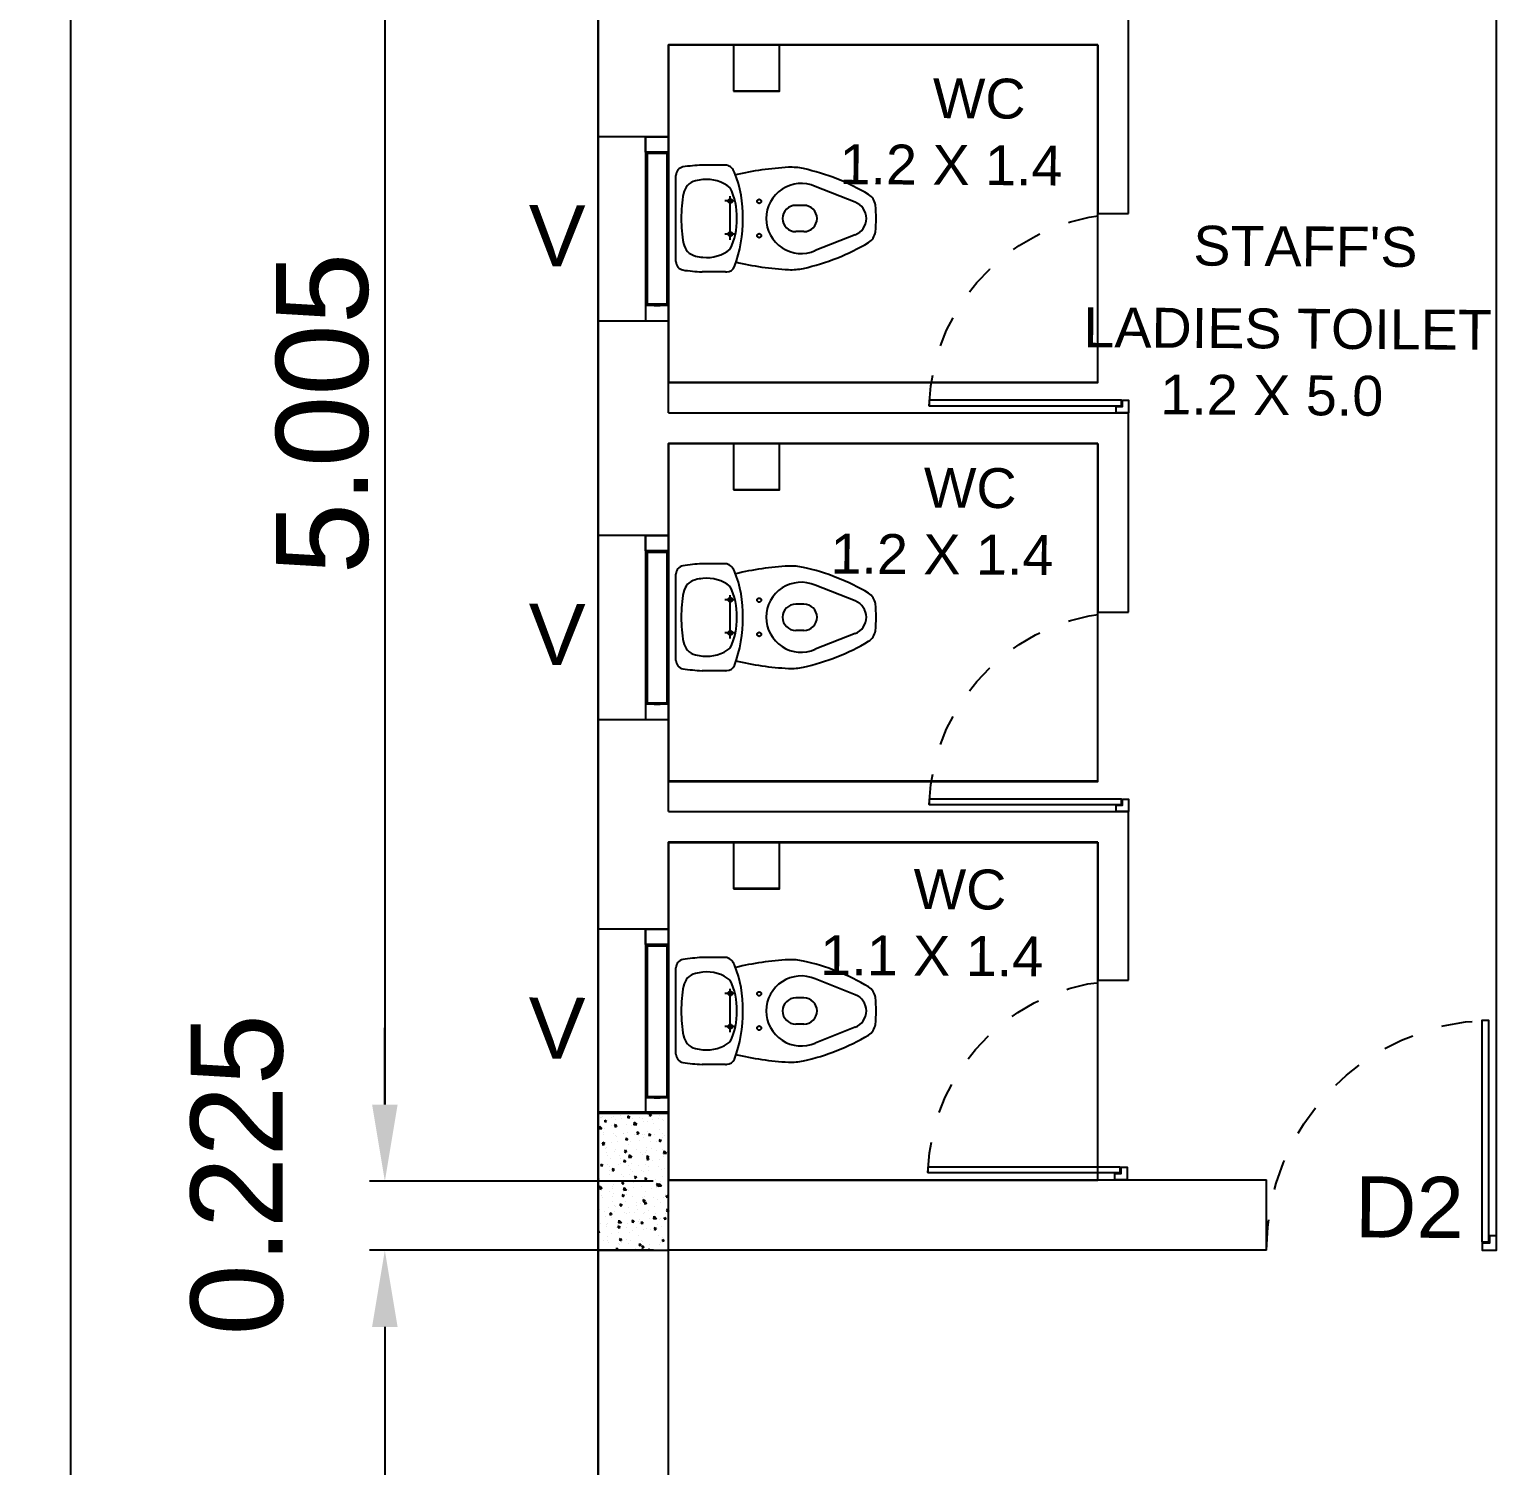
# Model space of a CAD drawing. Header units: metres. Extents: x 0 to 2048, y 111 to 219.
# Drawn here: x 1820.574 to 1825.359, y 171.172 to 175.855 of the extents above; entities that cross this region are included whole.
import ezdxf

# ---------------------------------------------------------------- set-up
doc = ezdxf.new("R2010")
doc.units = ezdxf.units.M
doc.header["$LTSCALE"] = 0.5
doc.header["$MEASUREMENT"] = 0
doc.header["$PDMODE"] = 3
doc.linetypes.add('CONTIN', pattern=[0])
doc.linetypes.add('HIDDEN2', pattern=[0.1875, 0.125, -0.0625])
for name, color, linetype in [('000000000000', 213, 'Continuous'), ('BLK_1_FLR_0_BLT_UP_AREA', 27, 'Continuous'), ('BLK_1_FLR_0_SP_WC', 233, 'Continuous'), ('BLK_1_FLR_0_WASH', 60, 'Continuous')]:
    doc.layers.add(name, color=color, linetype=linetype)
doc.layers.add('layout bou', color=1, linetype='Continuous', lineweight=60)
doc.layers.add('layout bou @ 1', color=1, linetype='Continuous', lineweight=60)
doc.styles.add('200LT_S', font='arial.ttf', dxfattribs={"height": 0.3})
doc.styles.add('PATTA & SITE', font='arial.ttf', dxfattribs={"height": 1.5})
doc.styles.get("Standard").update_dxf_attribs({"font": ''})
doc.styles.get('Standard').set_extended_font_data('Arial Black')
doc.dimstyles.new('Building Arrow', dxfattribs={"dimscale": 0, "dimtxt": 1, "dimasz": 1, "dimexe": 0.18, "dimexo": 0.0625, "dimgap": 0.09, "dimtad": 0, "dimdec": 1, "dimzin": 0, "dimdsep": 46, "dimtxsty": 'Standard', "dimcen": 0.09, "dimse1": 1, "dimse2": 1, "dimclrt": 7, "dimadec": 1, "dimazin": 0, "dimtfac": 1, "dimtdec": 1, "dimtofl": 0, "dimtmove": 0, "dimatfit": 3, "dimfxl": 0, "dimtolj": 1, "dimtzin": 0, "dimarcsym": 0})

# ---------------------------------------------------------------- blocks, each defined once
blk = doc.blocks.new('*D9')
at = {"layer": 'Defpoints', "color": 0, "lineweight": -3}
for p in [(1764.1257, 208.0316), (1764.1257, 208.0316), (1929.9765, 145.7045)]:
    blk.add_point(p, dxfattribs=at)
at = {"layer": 'layout bou', "color": 0, "lineweight": -2}
for p, q in [((1765.0618, 207.6799), (1845.0867, 177.6063)), ((1929.0405, 146.0562), (1849.0155, 176.1298))]:
    blk.add_line(p, q, dxfattribs=at)
at = {"layer": 'layout bou', "color": 0, "lineweight": -3}
for points in [[(1765.1204, 207.8359), (1765.0031, 207.5239), (1764.1257, 208.0316)], [(1929.0991, 146.2122), (1928.9818, 145.9002), (1929.9765, 145.7045)]]:
    blk.add_solid(points, dxfattribs=at)
at = {"layer": 'layout bou', "color": 7, "lineweight": 15, "insert": (1847.0511, 176.868), "char_height": 1, "attachment_point": 5, "rotation": 339.4036}
blk.add_mtext('\\A1;177.2', dxfattribs=at)

msp = doc.modelspace()

# ---------------------------------------------------------------- linework, layer by layer
at = {"color": 0, "lineweight": -3}
for p, q in [((1822.42887, 177.33467), (1822.42887, 162.08467)), ((1822.42887, 162.08467), (1822.42887, 177.33467)), ((1825.35887, 171.87467), (1825.35887, 177.10467)), ((1824.15887, 175.25467), (1824.15887, 175.90467)), ((1822.65887, 174.60467), (1822.65887, 175.80467)), ((1822.65887, 175.80467), (1824.05887, 175.80467)), ((1824.05887, 175.80467), (1824.05887, 175.25467)), ((1824.05887, 175.25467), (1824.15887, 175.25467)), ((1822.65887, 174.60467), (1824.15887, 174.60467)), ((1824.15887, 173.95468), (1824.15887, 174.60467)), ((1822.65887, 173.30467), (1822.65887, 174.50467)), ((1822.65887, 174.50467), (1824.05887, 174.50467)), ((1824.05887, 174.50467), (1824.05887, 173.95468)), ((1824.05887, 173.95468), (1824.15887, 173.95468)), ((1822.65887, 173.30467), (1824.15887, 173.30467)), ((1824.15887, 172.75463), (1824.15887, 173.30467)), ((1822.65887, 172.10467), (1822.65887, 173.20467)), ((1822.65887, 173.20467), (1824.05887, 173.20467)), ((1824.05887, 173.20467), (1824.05887, 172.75463)), ((1824.05887, 172.75463), (1824.15887, 172.75463)), ((1822.65887, 172.10467), (1824.60887, 172.10467)), ((1824.60887, 171.87467), (1824.60887, 172.10467)), ((1822.65887, 169.87467), (1822.65887, 171.87467)), ((1824.60887, 171.87467), (1822.65887, 171.87467))]:
    msp.add_line(p, q, dxfattribs=at)
at = {"color": 8, "lineweight": -3}
msp.add_line((1822.42887, 162.08467), (1822.42887, 177.33467), dxfattribs=at)
at = {"color": 7, "lineweight": -3}
for p, q in [((1820.70908, 162.33467), (1820.70908, 177.08467)), ((1821.73335, 176.85467), (1821.73335, 172.34967)), ((1821.73335, 172.34967), (1821.73335, 172.59967)), ((1821.73335, 171.62467), (1821.73335, 170.12467)), ((1821.73335, 171.62467), (1821.73335, 171.37467))]:
    msp.add_line(p, q, dxfattribs=at)
at = {"lineweight": -3}
for p, q in [((1822.65887, 175.50467), (1822.42887, 175.50467)), ((1822.84806, 175.41211, 0), (1822.76762, 175.41234, 0)), ((1822.65887, 175.0888, 0), (1822.65887, 175.38745, 0)), ((1822.68254, 175.09762, 0), (1822.68254, 175.37863, 0)), ((1823.26718, 175.29117, 0), (1823.1368, 175.34266, 0)), ((1822.87423, 175.29512, 0), (1822.84244, 175.29512, 0)), ((1822.85961, 175.169, 0), (1822.85961, 175.3105, 0)), ((1823.09981, 175.28096, 0), (1823.07321, 175.28096, 0)), ((1822.87423, 175.18724, 0), (1822.84244, 175.18724, 0)), ((1823.09981, 175.19529, 0), (1823.07321, 175.19529, 0)), ((1823.26718, 175.18508, 0), (1823.1368, 175.13359, 0)), ((1822.84391, 175.06391, 0), (1822.76762, 175.06391, 0)), ((1822.42887, 174.90467), (1822.65887, 174.90467)), ((1822.65887, 174.20467), (1822.42887, 174.20467)), ((1822.65887, 173.7888, 0), (1822.65887, 174.08745, 0)), ((1822.68254, 173.79762, 0), (1822.68254, 174.07863, 0)), ((1822.84806, 174.11211, 0), (1822.76762, 174.11234, 0)), ((1823.26718, 173.99117, 0), (1823.1368, 174.04266, 0)), ((1822.87423, 173.99512, 0), (1822.84244, 173.99512, 0)), ((1822.85961, 173.869, 0), (1822.85961, 174.0105, 0)), ((1823.09981, 173.98096, 0), (1823.07321, 173.98096, 0)), ((1822.87423, 173.88724, 0), (1822.84244, 173.88724, 0)), ((1823.09981, 173.89529, 0), (1823.07321, 173.89529, 0)), ((1823.26718, 173.88508, 0), (1823.1368, 173.83359, 0)), ((1822.84391, 173.76391, 0), (1822.76762, 173.76391, 0)), ((1822.42887, 173.60467), (1822.65887, 173.60467)), ((1822.65887, 172.92122), (1822.42887, 172.92122)), ((1822.84806, 172.82866, 0), (1822.76762, 172.82889, 0)), ((1822.65887, 172.50535, 0), (1822.65887, 172.804, 0)), ((1822.68254, 172.51417, 0), (1822.68254, 172.79518, 0)), ((1823.26718, 172.70772, 0), (1823.1368, 172.7592, 0)), ((1822.87423, 172.71167, 0), (1822.84244, 172.71167, 0)), ((1822.85961, 172.58555, 0), (1822.85961, 172.72704, 0)), ((1823.09981, 172.69751, 0), (1823.07321, 172.69751, 0)), ((1822.87423, 172.60379, 0), (1822.84244, 172.60379, 0)), ((1823.09981, 172.61184, 0), (1823.07321, 172.61184, 0)), ((1823.26718, 172.60163, 0), (1823.1368, 172.55014, 0)), ((1822.84391, 172.48046, 0), (1822.76762, 172.48046, 0)), ((1822.42887, 172.32122), (1822.65887, 172.32122)), ((1822.43616, 172.30892), (1822.43616, 172.30892)), ((1822.43626, 172.32174), (1822.43626, 172.32174)), ((1822.43988, 172.30765), (1822.43988, 172.30765)), ((1822.44429, 172.31057), (1822.44429, 172.31057)), ((1822.47317, 172.30643), (1822.47317, 172.30643)), ((1822.48044, 172.3093), (1822.48044, 172.3093)), ((1822.48709, 172.30184), (1822.48709, 172.30184)), ((1822.50312, 172.31275), (1822.50312, 172.31275)), ((1822.50646, 172.30522), (1822.50646, 172.30522)), ((1822.52606, 172.31261), (1822.52554, 172.30663)), ((1822.52554, 172.30664), (1822.5318, 172.3078)), ((1822.52606, 172.31261), (1822.53181, 172.30779)), ((1822.53975, 172.304), (1822.53975, 172.304)), ((1822.55101, 172.31984), (1822.55101, 172.31984)), ((1822.56279, 172.30862), (1822.56279, 172.30862)), ((1822.57304, 172.30278), (1822.57304, 172.30278)), ((1822.59128, 172.31586), (1822.59128, 172.31586)), ((1822.59862, 172.31978), (1822.59526, 172.3148)), ((1822.59526, 172.31481), (1822.6013, 172.31278)), ((1822.59862, 172.31978), (1822.6013, 172.31278)), ((1822.60075, 172.32051), (1822.60702, 172.32167)), ((1822.60112, 172.32467), (1822.60076, 172.32051)), ((1822.60344, 172.32467), (1822.60703, 172.32167)), ((1822.60633, 172.30157), (1822.60633, 172.30157)), ((1822.6249, 172.3051), (1822.6249, 172.3051)), ((1822.62975, 172.31246), (1822.62975, 172.31246)), ((1822.63962, 172.30035), (1822.63962, 172.30035)), ((1822.43251, 172.27926), (1822.43113, 172.27037)), ((1822.43113, 172.27037), (1822.44063, 172.27148)), ((1822.43284, 172.27895), (1822.44096, 172.27116)), ((1822.43401, 172.26835), (1822.43401, 172.26835)), ((1822.44629, 172.25714), (1822.44629, 172.25714)), ((1822.44928, 172.2727), (1822.44928, 172.2727)), ((1822.45084, 172.29874), (1822.45032, 172.29276)), ((1822.45032, 172.29276), (1822.45658, 172.29392)), ((1822.45084, 172.29874), (1822.45659, 172.29392)), ((1822.47366, 172.28076), (1822.47366, 172.28076)), ((1822.47958, 172.25592), (1822.47958, 172.25592)), ((1822.48117, 172.28879), (1822.48117, 172.28879)), ((1822.48584, 172.28442), (1822.48248, 172.27944)), ((1822.48248, 172.27945), (1822.48853, 172.27742)), ((1822.48373, 172.28427), (1822.48373, 172.28427)), ((1822.48584, 172.28442), (1822.48853, 172.27742)), ((1822.51287, 172.25471), (1822.51287, 172.25471)), ((1822.51313, 172.25443), (1822.51313, 172.25443)), ((1822.51988, 172.28299), (1822.51988, 172.28299)), ((1822.52317, 172.25796), (1822.52317, 172.25796)), ((1822.53819, 172.28237), (1822.53819, 172.28237)), ((1822.54647, 172.29252), (1822.54509, 172.28363)), ((1822.5451, 172.28363), (1822.5546, 172.28474)), ((1822.54615, 172.25349), (1822.54615, 172.25349)), ((1822.5468, 172.29221), (1822.55492, 172.28442)), ((1822.55835, 172.26009), (1822.555, 172.25511)), ((1822.555, 172.25512), (1822.56104, 172.25309)), ((1822.55835, 172.26009), (1822.56104, 172.25309)), ((1822.55932, 172.25669), (1822.55932, 172.25669)), ((1822.57785, 172.29477), (1822.57785, 172.29477)), ((1822.57944, 172.25227), (1822.57944, 172.25227)), ((1822.58902, 172.26247), (1822.58902, 172.26247)), ((1822.59045, 172.29353), (1822.59045, 172.29353)), ((1822.59501, 172.25476), (1822.59448, 172.24878)), ((1822.59501, 172.25476), (1822.60075, 172.24994)), ((1822.6078, 172.28849), (1822.6078, 172.28849)), ((1822.62989, 172.26723), (1822.62989, 172.26723)), ((1822.63976, 172.25414), (1822.63976, 172.25414)), ((1822.64238, 172.29638), (1822.64238, 172.29638)), ((1822.43175, 172.21497), (1822.43175, 172.21497)), ((1822.44558, 172.22473), (1822.44222, 172.21975)), ((1822.44222, 172.21976), (1822.44827, 172.21773)), ((1822.44457, 172.22701), (1822.44404, 172.22103)), ((1822.44404, 172.22104), (1822.45031, 172.22219)), ((1822.44457, 172.22701), (1822.45031, 172.22219)), ((1822.44558, 172.22473), (1822.44826, 172.21773)), ((1822.44617, 172.2506), (1822.44617, 172.2506)), ((1822.45378, 172.2052), (1822.45378, 172.2052)), ((1822.45759, 172.20954), (1822.45759, 172.20954)), ((1822.4714, 172.22737), (1822.4714, 172.22737)), ((1822.48484, 172.24846), (1822.48484, 172.24846)), ((1822.48707, 172.20398), (1822.48707, 172.20398)), ((1822.48872, 172.24639), (1822.48872, 172.24639)), ((1822.49118, 172.23047), (1822.49118, 172.23047)), ((1822.51979, 172.24089), (1822.51926, 172.23491)), ((1822.51926, 172.23491), (1822.52553, 172.23607)), ((1822.51979, 172.24089), (1822.52553, 172.23606)), ((1822.52816, 172.22009), (1822.52816, 172.22009)), ((1822.53594, 172.22899), (1822.53594, 172.22899)), ((1822.56262, 172.23165), (1822.56262, 172.23165)), ((1822.5728, 172.2503), (1822.5728, 172.2503)), ((1822.57559, 172.24139), (1822.57559, 172.24139)), ((1822.58677, 172.20909), (1822.58677, 172.20909)), ((1822.59448, 172.24879), (1822.60075, 172.24994)), ((1822.59876, 172.23038), (1822.59876, 172.23038)), ((1822.60206, 172.20534), (1822.60206, 172.20534)), ((1822.61273, 172.25106), (1822.61273, 172.25106)), ((1822.61781, 172.23018), (1822.61781, 172.23018)), ((1822.63087, 172.23576), (1822.62751, 172.23078)), ((1822.62751, 172.23079), (1822.63356, 172.22876)), ((1822.63087, 172.23576), (1822.63356, 172.22875)), ((1822.6382, 172.20407), (1822.6382, 172.20407)), ((1822.64012, 172.243), (1822.64012, 172.243)), ((1822.64602, 172.24984), (1822.64602, 172.24984)), ((1822.42949, 172.16159), (1822.42949, 172.16159)), ((1822.45618, 172.19228), (1822.45618, 172.19228)), ((1822.46089, 172.18451), (1822.46089, 172.18451)), ((1822.46915, 172.17399), (1822.46915, 172.17399)), ((1822.48258, 172.19508), (1822.48258, 172.19508)), ((1822.49703, 172.18324), (1822.49703, 172.18324)), ((1822.50033, 172.1582), (1822.50033, 172.1582)), ((1822.50119, 172.17215), (1822.50119, 172.17215)), ((1822.51351, 172.16916), (1822.51299, 172.16318)), ((1822.51299, 172.16319), (1822.51925, 172.16434)), ((1822.51351, 172.16916), (1822.51926, 172.16434)), ((1822.51809, 172.2004), (1822.51474, 172.19542)), ((1822.51474, 172.19543), (1822.52078, 172.1934)), ((1822.51809, 172.2004), (1822.52078, 172.19339)), ((1822.52036, 172.20277), (1822.52036, 172.20277)), ((1822.52314, 172.19611), (1822.52314, 172.19611)), ((1822.52992, 172.1858), (1822.52854, 172.1769)), ((1822.52855, 172.17691), (1822.53804, 172.17801)), ((1822.53025, 172.18548), (1822.53837, 172.17769)), ((1822.53368, 172.1756), (1822.53368, 172.1756)), ((1822.53647, 172.15693), (1822.53647, 172.15693)), ((1822.55365, 172.20155), (1822.55365, 172.20155)), ((1822.5676, 172.19378), (1822.5676, 172.19378)), ((1822.57333, 172.18801), (1822.57333, 172.18801)), ((1822.58281, 172.19198), (1822.58281, 172.19198)), ((1822.58451, 172.15571), (1822.58451, 172.15571)), ((1822.58694, 172.20034), (1822.58694, 172.20034)), ((1822.59061, 172.17607), (1822.58725, 172.17109)), ((1822.58725, 172.1711), (1822.5933, 172.16907)), ((1822.5882, 172.17706), (1822.59447, 172.17822)), ((1822.58873, 172.18303), (1822.58821, 172.17706)), ((1822.58873, 172.18303), (1822.59448, 172.17821)), ((1822.59061, 172.17607), (1822.59329, 172.16906)), ((1822.60704, 172.16747), (1822.60704, 172.16747)), ((1822.62023, 172.19912), (1822.62023, 172.19912)), ((1822.62782, 172.17186), (1822.62782, 172.17186)), ((1822.63787, 172.18962), (1822.63787, 172.18962)), ((1822.6415, 172.17904), (1822.6415, 172.17904)), ((1822.64388, 172.19905), (1822.6425, 172.19016)), ((1822.64251, 172.19016), (1822.65201, 172.19127)), ((1822.64421, 172.19874), (1822.65233, 172.19095)), ((1822.64977, 172.19582), (1822.64977, 172.19582)), ((1822.65352, 172.1979), (1822.65352, 172.1979)), ((1822.43475, 172.10979), (1822.43475, 172.10979)), ((1822.43829, 172.15528), (1822.43777, 172.14931)), ((1822.43777, 172.14931), (1822.44403, 172.15047)), ((1822.43829, 172.15528), (1822.44404, 172.15046)), ((1822.46083, 172.15386), (1822.46083, 172.15386)), ((1822.46587, 172.14664), (1822.46587, 172.14664)), ((1822.46619, 172.13396), (1822.46619, 172.13396)), ((1822.46689, 172.12061), (1822.46689, 172.12061)), ((1822.47783, 172.14071), (1822.47447, 172.13573)), ((1822.47448, 172.13574), (1822.48052, 172.13371)), ((1822.47783, 172.14071), (1822.48052, 172.1337)), ((1822.48033, 172.14169), (1822.48033, 172.14169)), ((1822.49411, 172.15264), (1822.49411, 172.15264)), ((1822.50532, 172.12033), (1822.50532, 172.12033)), ((1822.5112, 172.11383), (1822.5112, 172.11383)), ((1822.5274, 172.15142), (1822.5274, 172.15142)), ((1822.53143, 172.12222), (1822.53143, 172.12222)), ((1822.53316, 172.13779), (1822.53316, 172.13779)), ((1822.53977, 172.1319), (1822.53977, 172.1319)), ((1822.55034, 172.11637), (1822.54699, 172.1114)), ((1822.54699, 172.1114), (1822.55303, 172.10938)), ((1822.55034, 172.11637), (1822.55303, 172.10937)), ((1822.56069, 172.15021), (1822.56069, 172.15021)), ((1822.57108, 172.13462), (1822.57108, 172.13462)), ((1822.57592, 172.13062), (1822.57592, 172.13062)), ((1822.58246, 172.11131), (1822.58193, 172.10533)), ((1822.58246, 172.11131), (1822.5882, 172.10649)), ((1822.59282, 172.13367), (1822.59282, 172.13367)), ((1822.59398, 172.14899), (1822.59398, 172.14899)), ((1822.62727, 172.14778), (1822.62727, 172.14778)), ((1822.63561, 172.13624), (1822.63561, 172.13624)), ((1822.63783, 172.11354), (1822.63783, 172.11354)), ((1822.64648, 172.14116), (1822.64648, 172.14116)), ((1822.65767, 172.12518), (1822.65715, 172.11921)), ((1822.65715, 172.11921), (1822.65887, 172.11953)), ((1822.65767, 172.12518), (1822.65887, 172.12418)), ((1822.43202, 172.08356), (1822.43149, 172.07758)), ((1822.43149, 172.07759), (1822.43776, 172.07874)), ((1822.43202, 172.08356), (1822.43776, 172.07874)), ((1822.43394, 172.10456), (1822.43394, 172.10456)), ((1822.43757, 172.08102), (1822.43421, 172.07604)), ((1822.43421, 172.07605), (1822.44026, 172.07402)), ((1822.43757, 172.08102), (1822.44026, 172.07401)), ((1822.43804, 172.08475), (1822.43804, 172.08475)), ((1822.46464, 172.06723), (1822.46464, 172.06723)), ((1822.46723, 172.10335), (1822.46723, 172.10335)), ((1822.47419, 172.08348), (1822.47419, 172.08348)), ((1822.4762, 172.07564), (1822.4762, 172.07564)), ((1822.47807, 172.08831), (1822.47807, 172.08831)), ((1822.50052, 172.10213), (1822.50052, 172.10213)), ((1822.50724, 172.09743), (1822.50671, 172.09146)), ((1822.50671, 172.09146), (1822.51298, 172.09262)), ((1822.50724, 172.09743), (1822.51298, 172.09261)), ((1822.51337, 172.07907), (1822.51199, 172.07018)), ((1822.51199, 172.07018), (1822.52149, 172.07129)), ((1822.5137, 172.07876), (1822.52182, 172.07097)), ((1822.52917, 172.06884), (1822.52917, 172.06884)), ((1822.53381, 172.10091), (1822.53381, 172.10091)), ((1822.54317, 172.07948), (1822.54317, 172.07948)), ((1822.54476, 172.09402), (1822.54476, 172.09402)), ((1822.5671, 172.0997), (1822.5671, 172.0997)), ((1822.56882, 172.08124), (1822.56882, 172.08124)), ((1822.57921, 172.10559), (1822.57921, 172.10559)), ((1822.58193, 172.10534), (1822.5882, 172.10649)), ((1822.58226, 172.10233), (1822.58226, 172.10233)), ((1822.5842, 172.06772), (1822.5842, 172.06772)), ((1822.60038, 172.09848), (1822.60038, 172.09848)), ((1822.60283, 172.07535), (1822.60283, 172.07535)), ((1822.61536, 172.10432), (1822.61536, 172.10432)), ((1822.61865, 172.07928), (1822.61865, 172.07928)), ((1822.62286, 172.09204), (1822.6195, 172.08707)), ((1822.61951, 172.08707), (1822.62555, 172.08505)), ((1822.62286, 172.09204), (1822.62555, 172.08504)), ((1822.62733, 172.09233), (1822.62595, 172.08344)), ((1822.62596, 172.08344), (1822.63546, 172.08455)), ((1822.62766, 172.09202), (1822.63578, 172.08423)), ((1822.63336, 172.08285), (1822.63336, 172.08285)), ((1822.63367, 172.09727), (1822.63367, 172.09727)), ((1822.6548, 172.07801), (1822.6548, 172.07801)), ((1822.44144, 172.05262), (1822.44144, 172.05262)), ((1822.44303, 172.04688), (1822.44303, 172.04688)), ((1822.46238, 172.01385), (1822.46238, 172.01385)), ((1822.47472, 172.05141), (1822.47472, 172.05141)), ((1822.47581, 172.03493), (1822.47581, 172.03493)), ((1822.47748, 172.05845), (1822.47748, 172.05845)), ((1822.48247, 172.02057), (1822.48247, 172.02057)), ((1822.48621, 172.01732), (1822.48621, 172.01732)), ((1822.50043, 172.01973), (1822.5067, 172.02089)), ((1822.50096, 172.02571), (1822.50044, 172.01973)), ((1822.50096, 172.02571), (1822.50671, 172.02089)), ((1822.51008, 172.05668), (1822.50673, 172.05171)), ((1822.50673, 172.05171), (1822.51277, 172.04969)), ((1822.50801, 172.05019), (1822.50801, 172.05019)), ((1822.51008, 172.05668), (1822.51277, 172.04968)), ((1822.51363, 172.05717), (1822.51363, 172.05717)), ((1822.51693, 172.03214), (1822.51693, 172.03214)), ((1822.52121, 172.05551), (1822.52121, 172.05551)), ((1822.52691, 172.01546), (1822.52691, 172.01546)), ((1822.5413, 172.04897), (1822.5413, 172.04897)), ((1822.55307, 172.03087), (1822.55307, 172.03087)), ((1822.55318, 172.02116), (1822.55318, 172.02116)), ((1822.56657, 172.02786), (1822.56657, 172.02786)), ((1822.57459, 172.04776), (1822.57459, 172.04776)), ((1822.57565, 172.03361), (1822.58192, 172.03477)), ((1822.57618, 172.03958), (1822.57566, 172.03361)), ((1822.57618, 172.03958), (1822.58193, 172.03476)), ((1822.5826, 172.03235), (1822.57924, 172.02738)), ((1822.57924, 172.02738), (1822.58529, 172.02536)), ((1822.58, 172.04894), (1822.58, 172.04894)), ((1822.5826, 172.03235), (1822.58529, 172.02535)), ((1822.60788, 172.04654), (1822.60788, 172.04654)), ((1822.61284, 172.01703), (1822.61284, 172.01703)), ((1822.62364, 172.04141), (1822.62364, 172.04141)), ((1822.6311, 172.02947), (1822.6311, 172.02947)), ((1822.64117, 172.04533), (1822.64117, 172.04533)), ((1822.64784, 172.05522), (1822.64784, 172.05522)), ((1822.65087, 172.04749), (1822.65714, 172.04864)), ((1822.6514, 172.05346), (1822.65088, 172.04748)), ((1822.6514, 172.05346), (1822.65714, 172.04864)), ((1822.65809, 172.05298), (1822.65809, 172.05298)), ((1822.42887, 172.00921), (1822.43149, 172.00701)), ((1822.42887, 172.00653), (1822.43148, 172.00702)), ((1822.44848, 172.00128), (1822.44848, 172.00128)), ((1822.45134, 171.98373), (1822.45134, 171.98373)), ((1822.46982, 171.99699), (1822.46647, 171.99202)), ((1822.46647, 171.99202), (1822.47251, 171.99)), ((1822.46982, 171.99699), (1822.47251, 171.98999)), ((1822.47356, 171.98155), (1822.47356, 171.98155)), ((1822.48177, 172.00006), (1822.48177, 172.00006)), ((1822.49682, 171.97235), (1822.49544, 171.96345)), ((1822.49544, 171.96346), (1822.50494, 171.96456)), ((1822.49715, 171.97203), (1822.50526, 171.96424)), ((1822.51506, 171.99885), (1822.51506, 171.99885)), ((1822.52191, 171.99427), (1822.52191, 171.99427)), ((1822.53122, 171.9972), (1822.53122, 171.9972)), ((1822.54234, 171.97266), (1822.53898, 171.96769)), ((1822.53898, 171.96769), (1822.54502, 171.96566)), ((1822.54234, 171.97266), (1822.54502, 171.96566)), ((1822.54834, 171.99763), (1822.54834, 171.99763)), ((1822.55637, 172.00583), (1822.55637, 172.00583)), ((1822.56135, 171.96796), (1822.56135, 171.96796)), ((1822.56431, 171.97448), (1822.56431, 171.97448)), ((1822.5699, 171.96786), (1822.56938, 171.96188)), ((1822.5699, 171.96786), (1822.57565, 171.96304)), ((1822.57775, 171.99556), (1822.57775, 171.99556)), ((1822.58163, 171.99641), (1822.58163, 171.99641)), ((1822.59251, 172.00456), (1822.59251, 172.00456)), ((1822.59581, 171.97953), (1822.59581, 171.97953)), ((1822.61078, 171.98561), (1822.6094, 171.97671)), ((1822.60941, 171.97672), (1822.6189, 171.97782)), ((1822.61111, 171.98529), (1822.61923, 171.9775)), ((1822.61492, 171.9952), (1822.61492, 171.9952)), ((1822.62884, 171.97609), (1822.62884, 171.97609)), ((1822.63195, 171.97825), (1822.63195, 171.97825)), ((1822.64512, 171.98173), (1822.6446, 171.97575)), ((1822.6446, 171.97576), (1822.65087, 171.97692)), ((1822.64512, 171.98173), (1822.65087, 171.97691)), ((1822.64821, 171.99398), (1822.64821, 171.99398)), ((1822.65511, 172.00802), (1822.65176, 172.00305)), ((1822.65176, 172.00305), (1822.6578, 172.00102)), ((1822.65511, 172.00802), (1822.6578, 172.00102)), ((1822.65785, 171.9969), (1822.65785, 171.9969)), ((1822.42956, 171.9373), (1822.42887, 171.93628)), ((1822.42887, 171.93144), (1822.43225, 171.93031)), ((1822.42956, 171.9373), (1822.43225, 171.9303)), ((1822.43656, 171.96313), (1822.43656, 171.96313)), ((1822.45464, 171.95869), (1822.45464, 171.95869)), ((1822.45488, 171.95077), (1822.45488, 171.95077)), ((1822.45963, 171.92082), (1822.45963, 171.92082)), ((1822.46013, 171.96046), (1822.46013, 171.96046)), ((1822.4713, 171.92817), (1822.4713, 171.92817)), ((1822.48817, 171.94955), (1822.48817, 171.94955)), ((1822.49079, 171.95742), (1822.49079, 171.95742)), ((1822.49408, 171.93239), (1822.49408, 171.93239)), ((1822.49469, 171.95398), (1822.49416, 171.948)), ((1822.49416, 171.94801), (1822.50043, 171.94917)), ((1822.49469, 171.95398), (1822.50043, 171.94916)), ((1822.49622, 171.95901), (1822.49622, 171.95901)), ((1822.52146, 171.94834), (1822.52146, 171.94834)), ((1822.52466, 171.96207), (1822.52466, 171.96207)), ((1822.53023, 171.93111), (1822.53023, 171.93111)), ((1822.54123, 171.93888), (1822.54123, 171.93888)), ((1822.55475, 171.94712), (1822.55475, 171.94712)), ((1822.56206, 171.92109), (1822.56206, 171.92109)), ((1822.56319, 171.96284), (1822.56319, 171.96284)), ((1822.56938, 171.96188), (1822.57565, 171.96304)), ((1822.57549, 171.94218), (1822.57549, 171.94218)), ((1822.58804, 171.9459), (1822.58804, 171.9459)), ((1822.60079, 171.94165), (1822.60079, 171.94165)), ((1822.61485, 171.94833), (1822.6115, 171.94336)), ((1822.6115, 171.94336), (1822.61754, 171.94133)), ((1822.61485, 171.94833), (1822.61754, 171.94133)), ((1822.62133, 171.94469), (1822.62133, 171.94469)), ((1822.62285, 171.95871), (1822.62285, 171.95871)), ((1822.62659, 171.92271), (1822.62659, 171.92271)), ((1822.63525, 171.95322), (1822.63525, 171.95322)), ((1822.65461, 171.94347), (1822.65461, 171.94347)), ((1822.42909, 171.90005), (1822.42909, 171.90005)), ((1822.44657, 171.90482), (1822.44657, 171.90482)), ((1822.45787, 171.90708), (1822.45787, 171.90708)), ((1822.46238, 171.89883), (1822.46238, 171.89883)), ((1822.46905, 171.87478), (1822.46905, 171.87478)), ((1822.48788, 171.87628), (1822.49415, 171.87744)), ((1822.48841, 171.88226), (1822.48789, 171.87628)), ((1822.48841, 171.88226), (1822.49416, 171.87743)), ((1822.49567, 171.89761), (1822.49567, 171.89761)), ((1822.50207, 171.91297), (1822.49872, 171.908)), ((1822.49872, 171.908), (1822.50476, 171.90597)), ((1822.49907, 171.89451), (1822.49907, 171.89451)), ((1822.50207, 171.91297), (1822.50476, 171.90597)), ((1822.50623, 171.90069), (1822.50623, 171.90069)), ((1822.5224, 171.90869), (1822.5224, 171.90869)), ((1822.52895, 171.8964), (1822.52895, 171.8964)), ((1822.53352, 171.90608), (1822.53352, 171.90608)), ((1822.55124, 171.88056), (1822.55124, 171.88056)), ((1822.56224, 171.89518), (1822.56224, 171.89518)), ((1822.5631, 171.89016), (1822.56937, 171.89131)), ((1822.56363, 171.89613), (1822.56311, 171.89015)), ((1822.56363, 171.89613), (1822.56937, 171.89131)), ((1822.56967, 171.90481), (1822.56967, 171.90481)), ((1822.57459, 171.88864), (1822.57123, 171.88367)), ((1822.57123, 171.88367), (1822.57728, 171.88164)), ((1822.57296, 171.87977), (1822.57296, 171.87977)), ((1822.5732, 171.90452), (1822.5732, 171.90452)), ((1822.57323, 171.8888), (1822.57323, 171.8888)), ((1822.57459, 171.88864), (1822.57728, 171.88164)), ((1822.59423, 171.87888), (1822.59358, 171.87467)), ((1822.59456, 171.87857), (1822.59862, 171.87467)), ((1822.59553, 171.89397), (1822.59553, 171.89397)), ((1822.60911, 171.8785), (1822.60911, 171.8785)), ((1822.62882, 171.89275), (1822.62882, 171.89275)), ((1822.63286, 171.90039), (1822.63286, 171.90039)), ((1822.63832, 171.90403), (1822.64459, 171.90519)), ((1822.63885, 171.91001), (1822.63833, 171.90403)), ((1822.63885, 171.91001), (1822.64459, 171.90518)), ((1822.64024, 171.91535), (1822.64024, 171.91535))]:
    msp.add_line(p, q, dxfattribs=at)
at = {"linetype": 'CONTIN', "lineweight": -3, "ltscale": 0.5}
for p, q in [((1822.42887, 172.32467), (1822.42887, 171.87467)), ((1822.65887, 172.32467), (1822.42887, 172.32467)), ((1822.65887, 171.87467), (1822.65887, 172.32467)), ((1822.42887, 171.87467), (1822.65887, 171.87467))]:
    msp.add_line(p, q, dxfattribs=at)
at = {"color": 252, "lineweight": -3}
for p, q in [((1822.60887, 172.09967), (1821.68335, 172.09967)), ((1822.60887, 172.09967), (1821.68335, 172.09967)), ((1822.60887, 171.87467), (1821.68335, 171.87467)), ((1822.60887, 171.87467), (1821.68335, 171.87467))]:
    msp.add_line(p, q, dxfattribs=at)
at = {"lineweight": -3}
for points in [[(1822.58387, 175.50467), (1822.58387, 174.90467)], [(1822.65887, 175.50467), (1822.65887, 174.90467)], [(1822.63148, 175.44967), (1822.63148, 175.45467), (1822.61126, 175.45467), (1822.61126, 175.44967)], [(1822.61126, 174.95967), (1822.61126, 174.95467), (1822.63148, 174.95467), (1822.63148, 174.95967)], [(1822.58387, 174.20467), (1822.58387, 173.60467)], [(1822.65887, 174.20467), (1822.65887, 173.60467)], [(1822.63148, 174.14967), (1822.63148, 174.15467), (1822.61126, 174.15467), (1822.61126, 174.14967)], [(1822.61126, 173.65967), (1822.61126, 173.65467), (1822.63148, 173.65467), (1822.63148, 173.65967)]]:
    msp.add_lwpolyline(points, dxfattribs=at)
for points in [[(1822.58387, 175.45467), (1822.58387, 175.50467), (1822.59981, 175.50467), (1822.61387, 175.50467), (1822.65887, 175.50467), (1822.65887, 175.45467)], [(1822.65387, 174.95967), (1822.65387, 175.44967), (1822.58887, 175.44967), (1822.58887, 174.95967)], [(1822.58387, 174.95467), (1822.58387, 174.90467), (1822.59981, 174.90467), (1822.61387, 174.90467), (1822.65887, 174.90467), (1822.65887, 174.95467)], [(1822.58387, 174.15467), (1822.58387, 174.20467), (1822.59981, 174.20467), (1822.61387, 174.20467), (1822.65887, 174.20467), (1822.65887, 174.15467)], [(1822.65387, 173.65967), (1822.65387, 174.14967), (1822.58887, 174.14967), (1822.58887, 173.65967)], [(1822.58387, 173.65467), (1822.58387, 173.60467), (1822.59981, 173.60467), (1822.61387, 173.60467), (1822.65887, 173.60467), (1822.65887, 173.65467)]]:
    msp.add_lwpolyline(points, close=True, dxfattribs=at)
at = {"lineweight": -3, "extrusion": (2.604e-13, 3.297e-13, -1), "elevation": 0}
for points in [[(-1824.13583, 174.62771), (-1824.13583, 174.64532), (-1823.50845, 174.64532), (-1823.50845, 174.62771)], [(-1824.13854, 174.64532), (-1824.15887, 174.64532), (-1824.15887, 174.60467), (-1824.11822, 174.60467), (-1824.11822, 174.625), (-1824.13854, 174.625)], [(-1824.13583, 173.32771), (-1824.13583, 173.34532), (-1823.50845, 173.34532), (-1823.50845, 173.32771)], [(-1824.13854, 173.34532), (-1824.15887, 173.34532), (-1824.15887, 173.30467), (-1824.11822, 173.30467), (-1824.11822, 173.325), (-1824.13854, 173.325)], [(-1824.13138, 172.12771), (-1824.13138, 172.14532), (-1823.504, 172.14532), (-1823.504, 172.12771)], [(-1824.13409, 172.14532), (-1824.15442, 172.14532), (-1824.15442, 172.10467), (-1824.11377, 172.10467), (-1824.11377, 172.125), (-1824.13409, 172.125)]]:
    msp.add_lwpolyline(points, close=True, dxfattribs=at)
at = {"lineweight": -3, "elevation": 0}
for points in [[(1822.58387, 172.92122), (1822.58387, 172.32122)], [(1822.65887, 172.92122), (1822.65887, 172.32122)], [(1822.63148, 172.86622), (1822.63148, 172.87122), (1822.61126, 172.87122), (1822.61126, 172.86622)], [(1822.61126, 172.37622), (1822.61126, 172.37122), (1822.63148, 172.37122), (1822.63148, 172.37622)]]:
    msp.add_lwpolyline(points, dxfattribs=at)
for points in [[(1822.58387, 172.87122), (1822.58387, 172.92122), (1822.59981, 172.92122), (1822.61387, 172.92122), (1822.65887, 172.92122), (1822.65887, 172.87122)], [(1822.65387, 172.37622), (1822.65387, 172.86622), (1822.58887, 172.86622), (1822.58887, 172.37622)], [(1822.58387, 172.37122), (1822.58387, 172.32122), (1822.59981, 172.32122), (1822.61387, 172.32122), (1822.65887, 172.32122), (1822.65887, 172.37122)]]:
    msp.add_lwpolyline(points, close=True, dxfattribs=at)
at = {"lineweight": -3, "extrusion": (2.869e-13, -2.604e-13, -1), "elevation": 0}
for points in [[(-1825.33228, 171.90125), (-1825.31196, 171.90124), (-1825.31179, 172.62515), (-1825.33212, 172.62515)], [(-1825.31196, 171.89811), (-1825.31196, 171.87466), (-1825.35887, 171.87467), (-1825.35886, 171.92158), (-1825.33541, 171.92157), (-1825.33541, 171.89812)]]:
    msp.add_lwpolyline(points, close=True, dxfattribs=at)
at = {"lineweight": -3}
for centre in [(1822.85961, 175.29512, 0), (1822.954, 175.294, 0), (1822.85961, 175.18724, 0), (1822.954, 175.18225, 0), (1822.85961, 173.99512, 0), (1822.954, 173.994, 0), (1822.85961, 173.88724, 0), (1822.954, 173.88225, 0), (1822.85961, 172.71167, 0), (1822.954, 172.71055, 0), (1822.85961, 172.60379, 0), (1822.954, 172.5988, 0)]:
    msp.add_circle(centre, 0.00684, dxfattribs=at)
for centre, radius, start, end in [((1822.80034, 174.77345, 0), 0.63972, 92.93191, 98.55947), ((1822.83787, 175.37554, 0), 0.03796, 19.59262, 74.42597), ((1822.71048, 175.37863, 0), 0.02794, 101.04949, 180), ((1822.82181, 174.99833, 0), 0.37003, 97.995, 101.78376), ((1822.78261, 175.24134, 0), 0.12403, 51.60702, 95.6758), ((1822.54697, 175.25304, 0), 0.35355, 357.58195, 22.48894), ((1823.10046, 174.44598, 0), 0.96026, 93.02737, 103.45777), ((1823.05814, 175.21884, 0), 0.18625, 77.56997, 92.58096), ((1822.94464, 174.70388, 0), 0.71356, 59.15687, 77.56997), ((1823.06618, 175.24613, 0), 0.36618, 168.4756, 181.25294), ((1822.75866, 175.30994, 0), 0.05212, 103.78437, 169.67052), ((1822.65229, 175.24054, 0), 0.22934, 359.39619, 25.2995), ((1823.09112, 175.23812, 0), 0.11408, 66.39403, 180), ((1823.2866, 175.27655, 0), 0.04656, 6.7635, 59.15687), ((1823.07321, 175.23812, 0), 0.04283, 90, 270), ((1823.09981, 175.23812, 0), 0.04283, 270, 90), ((1823.24667, 175.23812, 0), 0.05687, 360, 68.86978), ((1822.89948, 175.23064, 0), 0.43639, 0.98215, 6.7635), ((1823.06618, 175.23012, 0), 0.36618, 178.74706, 191.5244), ((1822.65229, 175.23571, 0), 0.22934, 334.70049, 0.60381), ((1822.49042, 175.22697, 0), 0.40994, 339.1978, 1.55878), ((1823.09112, 175.23812, 0), 0.11408, 180, 293.60596), ((1823.24667, 175.23812, 0), 0.05687, 291.13022, 360), ((1822.89948, 175.2456, 0), 0.43639, 353.23649, 359.01785), ((1823.2866, 175.19969, 0), 0.04656, 300.84313, 353.23649), ((1822.75866, 175.16631, 0), 0.05212, 190.32947, 256.21563), ((1822.78261, 175.23491, 0), 0.12403, 264.32419, 308.39298), ((1822.94464, 175.77236, 0), 0.71356, 282.43003, 300.84313), ((1822.71048, 175.09762, 0), 0.02794, 180, 258.95051), ((1822.82181, 175.47792, 0), 0.37003, 258.21624, 262.005), ((1822.84782, 175.09207, 0), 0.02794, 270.49532, 337.51106), ((1823.10046, 176.03027, 0), 0.96026, 256.54222, 266.97262), ((1823.05814, 175.25741, 0), 0.18625, 267.41904, 282.43003), ((1822.80034, 175.7028, 0), 0.63972, 261.44053, 267.06809), ((1822.81119, 175.7028, 0), 0.63972, 272.93191, 273.30407), ((1822.71048, 174.07863, 0), 0.02794, 101.04949, 180), ((1822.80034, 173.47345, 0), 0.63972, 92.93191, 98.55947), ((1822.83787, 174.07554, 0), 0.03796, 19.59262, 74.42597), ((1822.54697, 173.95304, 0), 0.35355, 357.58195, 22.48894), ((1823.10046, 173.14598, 0), 0.96026, 93.02737, 103.45777), ((1823.05814, 173.91884, 0), 0.18625, 77.56997, 92.58096), ((1822.94464, 173.40388, 0), 0.71356, 59.15687, 77.56997), ((1822.75866, 174.00994, 0), 0.05212, 103.78437, 169.67052), ((1822.82181, 173.69833, 0), 0.37003, 97.995, 101.78376), ((1822.78261, 173.94134, 0), 0.12403, 51.60702, 95.6758), ((1822.65229, 173.94054, 0), 0.22934, 359.39619, 25.2995), ((1823.09112, 173.93812, 0), 0.11408, 66.39403, 180), ((1823.06618, 173.94613, 0), 0.36618, 168.4756, 181.25294), ((1823.07321, 173.93812, 0), 0.04283, 90, 270), ((1823.09981, 173.93812, 0), 0.04283, 270, 90), ((1823.24667, 173.93812, 0), 0.05687, 360, 68.86978), ((1823.2866, 173.97655, 0), 0.04656, 6.7635, 59.15687), ((1822.89948, 173.93064, 0), 0.43639, 0.98215, 6.7635), ((1823.06618, 173.93012, 0), 0.36618, 178.74706, 191.5244), ((1822.65229, 173.93571, 0), 0.22934, 334.70049, 0.60381), ((1822.49042, 173.92697, 0), 0.40994, 339.1978, 1.55878), ((1823.09112, 173.93812, 0), 0.11408, 180, 293.60596), ((1823.24667, 173.93812, 0), 0.05687, 291.13022, 360), ((1822.89948, 173.9456, 0), 0.43639, 353.23649, 359.01785), ((1823.2866, 173.89969, 0), 0.04656, 300.84313, 353.23649), ((1822.75866, 173.86631, 0), 0.05212, 190.32947, 256.21563), ((1822.78261, 173.93491, 0), 0.12403, 264.32419, 308.39298), ((1822.94464, 174.47236, 0), 0.71356, 282.43003, 300.84313), ((1822.71048, 173.79762, 0), 0.02794, 180, 258.95051), ((1822.82181, 174.17792, 0), 0.37003, 258.21624, 262.005), ((1823.10046, 174.73027, 0), 0.96026, 256.54222, 266.97262), ((1822.80034, 174.4028, 0), 0.63972, 261.44053, 267.06809), ((1822.81119, 174.4028, 0), 0.63972, 272.93191, 273.30407), ((1822.84782, 173.79207, 0), 0.02794, 270.49532, 337.51106), ((1823.05814, 173.95741, 0), 0.18625, 267.41904, 282.43003), ((1822.80034, 172.19, 0), 0.63972, 92.93191, 98.55947), ((1822.83787, 172.79209, 0), 0.03796, 19.59262, 74.42597), ((1822.71048, 172.79518, 0), 0.02794, 101.04949, 180), ((1822.82181, 172.41488, 0), 0.37003, 97.995, 101.78376), ((1822.78261, 172.65789, 0), 0.12403, 51.60702, 95.6758), ((1822.54697, 172.66959, 0), 0.35355, 357.58195, 22.48894), ((1823.10047, 171.86253, 0), 0.96026, 93.02737, 103.45777), ((1823.05814, 172.63539, 0), 0.18625, 77.56997, 92.58096), ((1822.94464, 172.12043, 0), 0.71356, 59.15687, 77.56997), ((1823.06618, 172.66268, 0), 0.36618, 168.4756, 181.25294), ((1822.75866, 172.72649, 0), 0.05212, 103.78437, 169.67052), ((1822.65229, 172.65709, 0), 0.22934, 359.39619, 25.2995), ((1823.09112, 172.65467, 0), 0.11408, 66.39403, 180), ((1823.2866, 172.6931, 0), 0.04656, 6.7635, 59.15687), ((1823.07321, 172.65467, 0), 0.04283, 90, 270), ((1823.09981, 172.65467, 0), 0.04283, 270, 90), ((1823.24667, 172.65467, 0), 0.05687, 360, 68.86978), ((1822.89948, 172.64719, 0), 0.43639, 0.98215, 6.7635), ((1823.06618, 172.64667, 0), 0.36618, 178.74706, 191.5244), ((1822.65229, 172.65226, 0), 0.22934, 334.70049, 0.60381), ((1822.49042, 172.64352, 0), 0.40994, 339.1978, 1.55878), ((1823.09112, 172.65467, 0), 0.11408, 180, 293.60596), ((1823.24667, 172.65467, 0), 0.05687, 291.13022, 360), ((1822.89948, 172.66215, 0), 0.43639, 353.23649, 359.01785), ((1823.2866, 172.61624, 0), 0.04656, 300.84313, 353.23649), ((1822.75866, 172.58285, 0), 0.05212, 190.32947, 256.21563), ((1822.78261, 172.65146, 0), 0.12403, 264.32419, 308.39298), ((1822.94464, 173.18891, 0), 0.71356, 282.43003, 300.84313), ((1822.71048, 172.51417, 0), 0.02794, 180, 258.95051), ((1822.82181, 172.89447, 0), 0.37003, 258.21624, 262.005), ((1822.84782, 172.50862, 0), 0.02794, 270.49532, 337.51106), ((1823.10047, 173.44682, 0), 0.96026, 256.54222, 266.97262), ((1823.05814, 172.67396, 0), 0.18625, 267.41904, 282.43003), ((1822.80034, 173.11934, 0), 0.63972, 261.44053, 267.06809), ((1822.81119, 173.11934, 0), 0.63972, 272.93191, 273.30407)]:
    msp.add_arc(centre, radius, start, end, dxfattribs=at)
at = {"linetype": 'HIDDEN2', "lineweight": -3, "extrusion": (2.604e-13, 3.297e-13, -1)}
for centre in [(-1824.1554, 174.6074), (-1824.1554, 173.3074), (-1824.15096, 172.1074)]:
    msp.add_arc(centre, 0.64728, 1.7976, 90.3066, dxfattribs=at)
at = {"linetype": 'HIDDEN2', "lineweight": -3, "extrusion": (2.869e-13, -2.604e-13, -1)}
msp.add_arc((-1825.35572, 171.87867), 0.74686, 359.68052, 88.18952, dxfattribs=at)
at = {"color": 7, "lineweight": -3}
for points in [[(1821.69169, 172.34967), (1821.77502, 172.34967), (1821.73335, 172.09967)], [(1821.69169, 172.34967), (1821.77502, 172.34967), (1821.73335, 172.09967)], [(1821.69169, 171.62467), (1821.77502, 171.62467), (1821.73335, 171.87467)], [(1821.69169, 171.62467), (1821.77502, 171.62467), (1821.73335, 171.87467)]]:
    msp.add_solid(points, dxfattribs=at)
at = {"layer": '000000000000', "color": 1, "lineweight": -3, "ltscale": 3}
for points in [[(1824.05887, 175.80467), (1822.65887, 175.80467), (1822.65887, 174.70467), (1824.05887, 174.70467)], [(1824.05887, 174.50467), (1822.65887, 174.50467), (1822.65887, 173.40467), (1824.05887, 173.40467)], [(1824.05887, 173.20467), (1822.65887, 173.20467), (1822.65887, 172.10467), (1824.05887, 172.10467)]]:
    msp.add_lwpolyline(points, close=True, dxfattribs=at)
at = {"layer": 'BLK_1_FLR_0_BLT_UP_AREA', "color": 27, "lineweight": -3, "ltscale": 3}
msp.add_lwpolyline([(1825.35887, 162.08467), (1825.35887, 159.08467), (1830.23487, 159.08467), (1830.23487, 162.08467), (1837.67887, 162.08467), (1837.67887, 149.88467), (1852.92887, 149.88467), (1852.92887, 177.33467), (1822.42887, 177.33467), (1822.42887, 162.08467)], close=True, dxfattribs=at)
at = {"layer": 'BLK_1_FLR_0_SP_WC', "lineweight": -3, "ltscale": 3}
for points in [[(1824.05887, 175.80308), (1822.65887, 175.80308), (1822.65887, 174.70308), (1824.05887, 174.70308)], [(1824.05887, 174.50308), (1822.65887, 174.50308), (1822.65887, 173.40308), (1824.05887, 173.40308)], [(1824.05887, 173.20308), (1822.65887, 173.20308), (1822.65887, 172.10308), (1824.05887, 172.10308)]]:
    msp.add_lwpolyline(points, close=True, dxfattribs=at)
at = {"layer": 'BLK_1_FLR_0_WASH', "color": 60, "lineweight": -3}
for points in [[(1822.87074, 175.65467), (1823.02074, 175.65467), (1823.02074, 175.80467), (1822.87074, 175.80467)], [(1822.87074, 175.65308), (1823.02074, 175.65308), (1823.02074, 175.80308), (1822.87074, 175.80308)], [(1822.87074, 174.35467), (1823.02074, 174.35467), (1823.02074, 174.50467), (1822.87074, 174.50467)], [(1822.87074, 174.35308), (1823.02074, 174.35308), (1823.02074, 174.50308), (1822.87074, 174.50308)], [(1822.87074, 173.05467), (1823.02074, 173.05467), (1823.02074, 173.20467), (1822.87074, 173.20467)], [(1822.87074, 173.05308), (1823.02074, 173.05308), (1823.02074, 173.20308), (1822.87074, 173.20308)]]:
    msp.add_lwpolyline(points, close=True, dxfattribs=at)

# ---------------------------------------------------------------- texts
at = {"lineweight": -3, "style": 'PATTA & SITE'}
for s, height, p in [('             WC', 0.13, (1822.86404, 175.56981)), ('       1.2 X 1.4', 0.13, (1822.8626, 175.35262)), ('V', 0.1991, (1822.20133, 175.08298)), ("  STAFF'S", 0.13, (1824.26859, 175.08552)), ('    LADIES TOILET', 0.13, (1823.80924, 174.81995)), ('         1.2 X 5.0', 0.13, (1823.8078, 174.60276)), ('             WC', 0.13, (1822.83461, 174.30013)), ('       1.2 X 1.4', 0.13, (1822.83317, 174.08294)), ('V', 0.1991, (1822.20133, 173.78298)), ('             WC', 0.13, (1822.80126, 172.99158)), ('       1.1 X 1.4', 0.13, (1822.79982, 172.77438)), ('V', 0.1991, (1822.20133, 172.49953, 0)), ('D2', 0.199101, (1824.89601, 171.91667))]:
    msp.add_text(s, height=height, rotation=359.61954, dxfattribs=at).set_placement(p)
at = {"lineweight": -3, "char_height": 0.3, "attachment_point": 5, "rotation": 90, "style": '200LT_S'}
for s, insert in [('5.005', (1821.53018, 174.60217)), ('0.225', (1821.25201, 172.12062))]:
    msp.add_mtext(s, dxfattribs=dict(at, insert=insert))

# ---------------------------------------------------------------- dimensions: what is measured, and where the dimension line sits
at = {"layer": 'layout bou @ 1', "color": 8, "lineweight": 15}
dim = msp.add_aligned_dim(p1=(1929.97654, 145.70445), p2=(1764.12569, 208.03165), distance=0, dimstyle='Building Arrow', override={"dimscale": 1, "dimtix": 0, "dimtofl": 0, "dimtmove": 0, "dimatfit": 3}, dxfattribs=at)
dim.commit()
dim.dimension.update_dxf_attribs({"geometry": '*D9', "text_midpoint": (1847.05112, 176.86805)})

doc.saveas('drawing.dxf')
